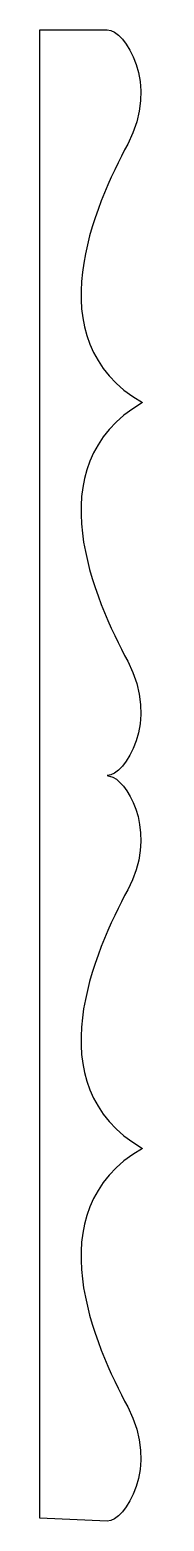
# Model space of a CAD drawing. Header units: centimetres. Extents: x -0.8 to 0.9, y -10.1 to 10.1.
import ezdxf

# ---------------------------------------------------------------- set-up
doc = ezdxf.new("R2010")
doc.units = ezdxf.units.CM
doc.header["$MEASUREMENT"] = 0
doc.layers.add('Camada 1', color=7, linetype='Continuous')

msp = doc.modelspace()

# ---------------------------------------------------------------- linework, layer by layer
at = {"layer": 'Camada 1'}
msp.add_open_spline([(0.21683, -10.05327), (0.45339, -10.05327), (0.9265, -9.3236), (0.49282, -8.51287), (0.49282, -8.51287), (0.05914, -7.70211), (-0.76879, -5.87796), (0.68991, -5.02661), (0.68991, -5.02661), (-0.76879, -4.17537), (0.05914, -2.35114), (0.49282, -1.54038), (0.49282, -1.54038), (0.88334, -0.81042), (0.5387, -0.14613), (0.29335, -0.02109), (0.29335, -0.02109), (0.29335, -0.02109), (0.21681, 0.00002), (0.21681, 0.00002), (0.21681, 0.00002), (0.45337, 0.00002), (0.92648, 0.72969), (0.4928, 1.54042), (0.4928, 1.54042), (0.05912, 2.35118), (-0.76881, 4.17533), (0.68989, 5.02665), (0.68989, 5.02665), (-0.76877, 5.87796), (0.05916, 7.70213), (0.49284, 8.51286), (0.49284, 8.51286), (0.92649, 9.3236), (0.45339, 10.05327), (0.21683, 10.05327), (0.21683, 10.05327), (0.21683, 10.05327), (-0.68993, 10.05327), (-0.68993, 10.05327), (-0.68993, 10.05327), (-0.68993, 10.05327), (-0.68993, -10.01381), (-0.68993, -10.01381), (-0.68993, -10.01381), (-0.68993, -10.01381), (0.21683, -10.05327), (0.21683, -10.05327)], degree=3, knots=[0, 0, 0, 0, 0.07692308, 0.07692308, 0.07692308, 0.07692308, 0.15384615, 0.15384615, 0.15384615, 0.15384615, 0.23076923, 0.23076923, 0.23076923, 0.23076923, 0.30769231, 0.30769231, 0.30769231, 0.30769231, 0.38461538, 0.38461538, 0.38461538, 0.38461538, 0.46153846, 0.46153846, 0.46153846, 0.46153846, 0.53846154, 0.53846154, 0.53846154, 0.53846154, 0.61538462, 0.61538462, 0.61538462, 0.61538462, 0.69230769, 0.69230769, 0.69230769, 0.69230769, 0.76923077, 0.76923077, 0.76923077, 0.76923077, 0.84615385, 0.84615385, 0.84615385, 0.84615385, 1, 1, 1, 1], dxfattribs=at)

doc.saveas('drawing.dxf')
